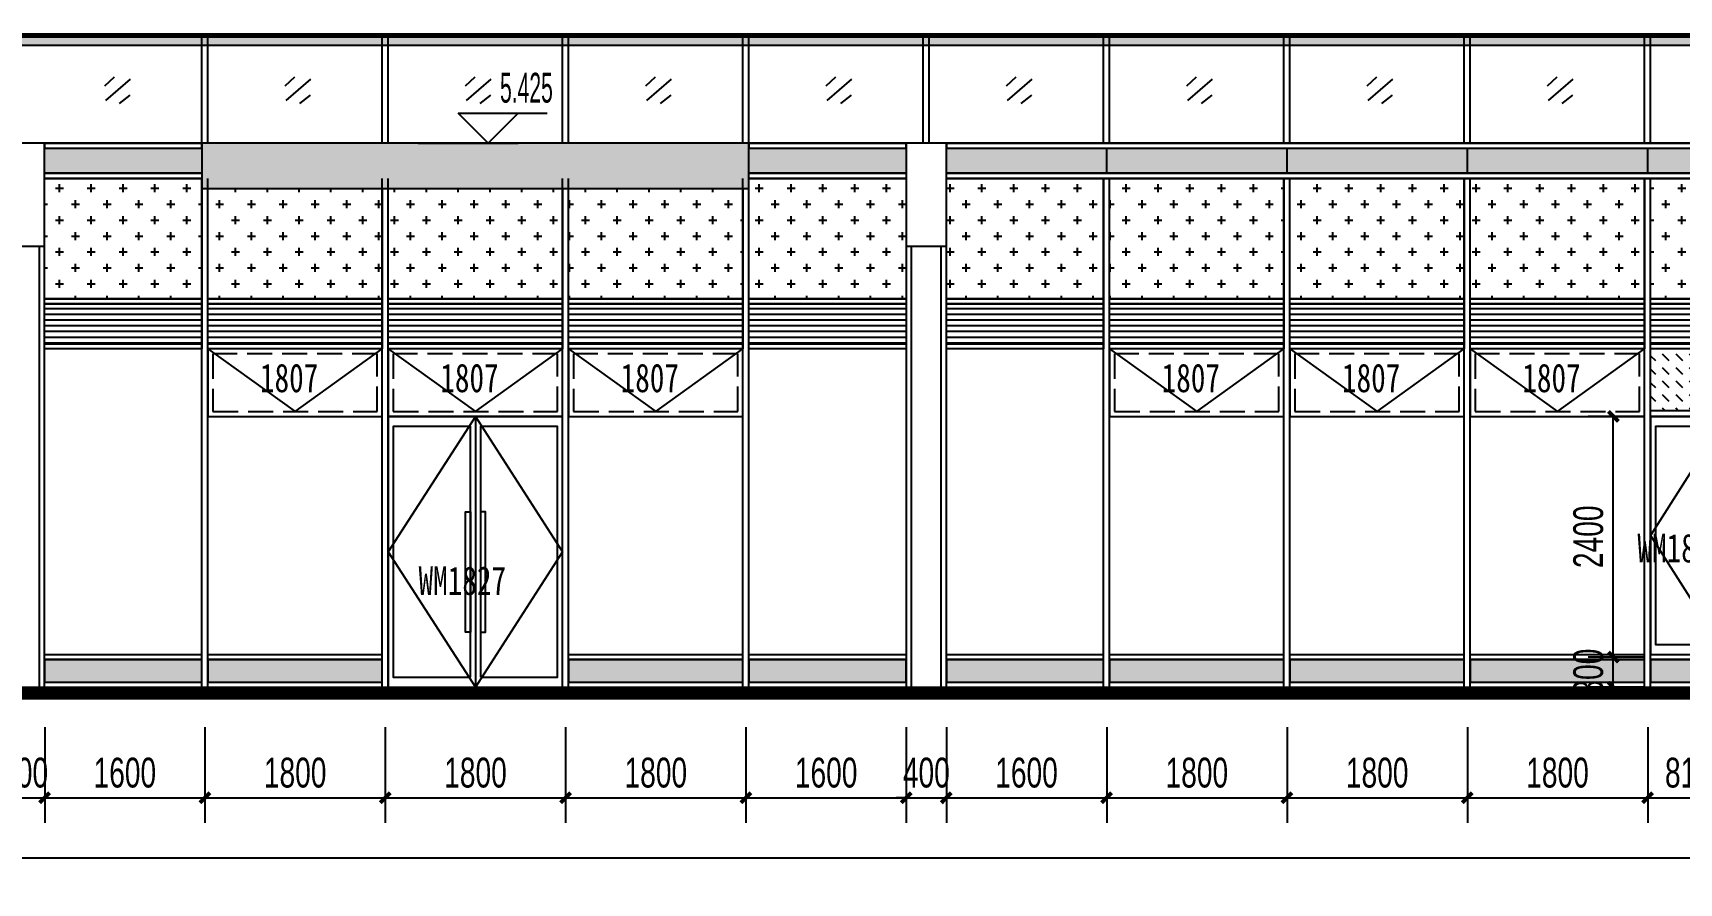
# Model space of a CAD drawing. Extents: x -483182 to 812890, y -390528 to -214858.
# Drawn here: x -263893 to -247463, y -323435 to -314957 of the extents above; entities that cross this region are included whole.
import ezdxf

# ---------------------------------------------------------------- set-up
doc = ezdxf.new("R2010")
doc.units = 0
doc.header["$LTSCALE"] = 1000
doc.header["$MEASUREMENT"] = 0
doc.linetypes.add('DASH', pattern=[0.35, 0.25, -0.1])
for name, color, linetype in [('01-标注_尺寸', 124, 'Continuous'), ('01-标注_标高', 200, 'Continuous'), ('02-TEXT_标注', 130, 'Continuous'), ('05-填充_156', 156, 'Continuous'), ('05-填充_168', 168, 'Continuous'), ('05-填充_18', 18, 'Continuous'), ('A-C_窗', 140, 'Continuous'), ('A-C_门', 150, 'Continuous'), ('A-E_栏杆', 232, 'Continuous'), ('D-铝板', 181, 'Continuous'), ('E-立面轮廓', 241, 'Continuous')]:
    doc.layers.add(name, color=color, linetype=linetype)
doc.layers.add('04-不打印_辅助线', color=165, linetype='Continuous', plot=False)
doc.styles.add('_TCH_AXIS', font='STXIHEI_0.TTF', dxfattribs={"width": 0.75})
doc.styles.add('_TCH_DIM', font='ros.shx', dxfattribs={"width": 0.75, "bigfont": 'jd.shx'})
doc.styles.add('_TCH_DIM_T3', font='ros.shx', dxfattribs={"width": 0.705882, "bigfont": 'jd.shx'})
doc.styles.get("Standard").update_dxf_attribs({"font": 'STXIHEI_0.TTF', "width": 0.75})
doc.dimstyles.new('_TCH_ARCH&&100', dxfattribs={"dimtxt": 297.5, "dimasz": 100, "dimexe": 250, "dimexo": 300, "dimgap": 100, "dimtad": 1, "dimdec": 0, "dimzin": 0, "dimdsep": 46, "dimtxsty": '_TCH_DIM_T3', "dimblk": 'ARCHTICK', "dimcen": 0.09, "dimclrt": 7, "dimazin": 2, "dimtfac": 1, "dimtdec": 0, "dimtix": 1, "dimtmove": 2, "dimatfit": 3, "dimfxl": 0, "dimtolj": 1, "dimtzin": 0, "dimarcsym": 0})
pattern_1 = [(0, (-31247, 313254.43), (158.75, 158.75), [79.375, -238.125]), (90, (-31207.32, 313214.74), (-158.75, 158.75), [79.375, -238.125])]
pattern_2 = [(0, (1256, 50), (0, 57.15), [])]

# ---------------------------------------------------------------- blocks, each defined once
blk = doc.blocks.new('wm1827')
for points in [[(-1735, 0), (5, 0), (5, 2700), (-1735, 2700)], [(-915, 100), (-915, 2600), (-1685, 2600), (-1685, 100)], [(-815, 100), (-45, 100), (-45, 2600), (-815, 2600)], [(-915, 550), (-965, 550), (-965, 1750), (-915, 1750)], [(-815, 550), (-765, 550), (-765, 1750), (-815, 1750)]]:
    blk.add_lwpolyline(points, close=True)
for points in [[(-865, 2700), (-1735, 1350), (-865, 0)], [(-865, 2700), (-865, 0)], [(-865, 2700), (5, 1350), (-865, 0)]]:
    blk.add_lwpolyline(points)
at = {"layer": '04-不打印_辅助线', "style": '_TCH_AXIS', "width": 0.75}
blk.add_text('WM1827', height=285.4, dxfattribs=at).set_placement((-1433, 920))
blk = doc.blocks.new('*U453')
for p, q in [((-200, 4400), (-200, 0)), ((-150, 4400), (-150, 0)), ((150, 0), (150, 4400)), ((200, 0), (200, 4400))]:
    blk.add_line(p, q)
blk.add_lwpolyline([(-200, 4400), (200, 4400), (200, 5425), (-200, 5425)], close=True)
blk = doc.blocks.new('*U139')
at = {"layer": '05-填充_168'}
h = blk.add_hatch(color=256, dxfattribs=at)
h.dxf.hatch_style = 1
h.paths.add_polyline_path([(0, 300), (8600, 300), (8600, 50), (0, 50)])
for points in [[(0, 350), (8600, 350)], [(0, 300), (8600, 300)], [(0, 50), (8600, 50)], [(0, 0), (8600, 0)]]:
    blk.add_lwpolyline(points)
for points in [[(0, 300), (8600, 300), (8600, 350), (0, 350)], [(0, 300), (8600, 300), (8600, 50), (0, 50)], [(8600, 0), (0, 0), (0, 50), (8600, 50)]]:
    blk.add_lwpolyline(points, close=True)
blk = doc.blocks.new('*U576')
at = {"layer": 'A-C_窗'}
blk.add_line((0, 125), (0, -125), dxfattribs=at)
blk = doc.blocks.new('*U577')
at = {"layer": 'A-C_窗', "color": 0, "linetype": 'ByBlock', "lineweight": -2, "transparency": 16777216}
for p in [(0, 0), (1800, 0), (3600, 0), (5400, 0)]:
    blk.add_blockref('*U576', p, dxfattribs=at)
blk = doc.blocks.new('kdytu')
at = {"layer": '05-填充_168'}
h = blk.add_hatch(color=256, dxfattribs=at)
h.dxf.hatch_style = 1
h.paths.add_polyline_path([(0, 50), (1740, 50), (1740, 275), (0, 275)])
for points in [[(0, 325), (1740, 325)], [(0, 275), (1740, 275)], [(0, 50), (1740, 50)], [(0, 0), (1740, 0)]]:
    blk.add_lwpolyline(points)
blk.add_lwpolyline([(0, 50), (1740, 50), (1740, 275), (0, 275)], close=True)
blk = doc.blocks.new('*U572')
at = {"layer": 'A-C_窗'}
blk.add_blockref('kdytu', (-870, -162.5), dxfattribs=at)
blk = doc.blocks.new('*U573')
at = {"layer": 'A-C_窗', "color": 0, "linetype": 'ByBlock', "lineweight": -2, "transparency": 16777216}
for p in [(0, 0), (1800, 0), (3600, 0)]:
    blk.add_blockref('*U572', p, dxfattribs=at)
blk = doc.blocks.new('A$C2E0A5E3B')
blk.add_lwpolyline([(-5, 0), (1735, 0), (1735, 675), (-5, 675)], close=True)
for points in [[(-5, 675), (865, 50)], [(865, 50), (1735, 675)]]:
    blk.add_lwpolyline(points)
at = {"linetype": 'DASH'}
blk.add_lwpolyline([(45, 50), (1685, 50), (1685, 625), (45, 625)], close=True, dxfattribs=at)
at = {"layer": '04-不打印_辅助线', "width": 0.75}
blk.add_text('1807', height=285.4, dxfattribs=at).set_placement((514, 242))
blk = doc.blocks.new('*U574')
at = {"layer": 'A-C_窗'}
blk.add_blockref('A$C2E0A5E3B', (-865, -337.5), dxfattribs=at)
blk = doc.blocks.new('*U575')
at = {"layer": 'A-C_窗', "color": 0, "linetype": 'ByBlock', "lineweight": -2, "transparency": 16777216}
for p in [(0, 0), (1800, 0), (3600, 0)]:
    blk.add_blockref('*U574', p, dxfattribs=at)
blk = doc.blocks.new('*U140')
at = {"layer": '05-填充_168'}
h = blk.add_hatch(color=256, dxfattribs=at)
h.dxf.hatch_style = 1
h.paths.add_polyline_path([(0, 50), (1570, 50), (1570, 275), (0, 275)])
for points in [[(0, 325), (1570, 325)], [(0, 275), (1570, 275)], [(0, 50), (1570, 50)], [(0, 0), (1570, 0)]]:
    blk.add_lwpolyline(points)
blk.add_lwpolyline([(0, 50), (1570, 50), (1570, 275), (0, 275)], close=True)
blk = doc.blocks.new('*U582')
at = {"layer": 'A-C_窗'}
blk.add_blockref('*U140', (-785, -162.5), dxfattribs=at)
blk = doc.blocks.new('*U583')
at = {"layer": 'A-C_窗', "color": 0, "linetype": 'ByBlock', "lineweight": -2, "transparency": 16777216}
for p in [(0, 0), (7030, 0)]:
    blk.add_blockref('*U582', p, dxfattribs=at)
blk = doc.blocks.new('*U469')
at = {"layer": '05-填充_156'}
h = blk.add_hatch(dxfattribs=at)
h.set_pattern_fill('CROSS', color=136, scale=100)
h.set_pattern_definition([(0, (-31417, 313254.43), (158.75, 158.75), [79.375, -238.125]), (90, (-31377.32, 313214.74), (-158.75, 158.75), [79.375, -238.125])])
h.paths.add_polyline_path([(0, 1700), (1570, 1700), (1570, 500), (0, 500)])
h = blk.add_hatch(dxfattribs=at)
h.set_pattern_fill('LINE', color=256, scale=60)
h.set_pattern_definition([(0, (1086, 50), (0, 57.15), [])])
h.paths.add_polyline_path([(0, 450), (1570, 450), (1570, 50), (0, 50)])
for points in [[(0, 1700), (1570, 1700), (1570, 500), (0, 500)], [(1570, 450), (0, 450), (0, 500), (1570, 500)], [(1570, 0), (0, 0), (0, 50), (1570, 50)]]:
    blk.add_lwpolyline(points, close=True)
for points in [[(0, 500), (1570, 500)], [(0, 450), (1570, 450)]]:
    blk.add_lwpolyline(points)
at = {"layer": 'A-C_窗'}
blk.add_lwpolyline([(0, 450), (1570, 450), (1570, 50), (0, 50)], close=True, dxfattribs=at)
blk = doc.blocks.new('*U584')
at = {"layer": 'A-C_窗'}
blk.add_blockref('*U469', (-785, -750), dxfattribs=at)
blk = doc.blocks.new('*U585')
at = {"layer": 'A-C_窗', "color": 0, "linetype": 'ByBlock', "lineweight": -2, "transparency": 16777216}
for p in [(0, 0), (7030, 0)]:
    blk.add_blockref('*U584', p, dxfattribs=at)
blk = doc.blocks.new('*U588')
at = {"layer": 'A-C_窗'}
blk.add_blockref('kdytu', (-870, -162.5), dxfattribs=at)
blk = doc.blocks.new('*U589')
at = {"layer": 'A-C_窗', "color": 0, "linetype": 'ByBlock', "lineweight": -2, "transparency": 16777216}
for p in [(0, 0), (3600, 0)]:
    blk.add_blockref('*U588', p, dxfattribs=at)
blk = doc.blocks.new('*U586')
at = {"layer": 'A-C_窗'}
blk.add_blockref('A$C2E0A5E3B', (-865, -337.5), dxfattribs=at)
blk = doc.blocks.new('*U587')
at = {"layer": 'A-C_窗', "color": 0, "linetype": 'ByBlock', "lineweight": -2, "transparency": 16777216}
for p in [(0, 0), (1800, 0), (3600, 0)]:
    blk.add_blockref('*U586', p, dxfattribs=at)
blk = doc.blocks.new('*U143')
at = {"layer": '05-填充_168'}
h = blk.add_hatch(color=256, dxfattribs=at)
h.dxf.hatch_style = 1
h.paths.add_polyline_path([(0, 300), (1570, 300), (1570, 50), (0, 50)])
for points in [[(0, 350), (1570, 350)], [(0, 300), (1570, 300)], [(0, 50), (1570, 50)], [(0, 0), (1570, 0)]]:
    blk.add_lwpolyline(points)
for points in [[(0, 300), (1570, 300), (1570, 350), (0, 350)], [(0, 300), (1570, 300), (1570, 50), (0, 50)], [(1570, 0), (0, 0), (0, 50), (1570, 50)]]:
    blk.add_lwpolyline(points, close=True)
blk = doc.blocks.new('*U142')
at = {"layer": '05-填充_168'}
h = blk.add_hatch(color=256, dxfattribs=at)
h.dxf.hatch_style = 1
h.paths.add_polyline_path([(0, 300), (1570, 300), (1570, 50), (0, 50)])
for points in [[(0, 350), (1570, 350)], [(0, 300), (1570, 300)], [(0, 50), (1570, 50)], [(0, 0), (1570, 0)]]:
    blk.add_lwpolyline(points)
for points in [[(0, 300), (1570, 300), (1570, 350), (0, 350)], [(0, 300), (1570, 300), (1570, 50), (0, 50)], [(1570, 0), (0, 0), (0, 50), (1570, 50)]]:
    blk.add_lwpolyline(points, close=True)
blk = doc.blocks.new('A$C58EF75E216')
at = {"layer": '05-填充_18'}
h = blk.add_hatch(color=256, dxfattribs=at)
h.dxf.hatch_style = 1
h.paths.add_polyline_path([(0, -100), (5460, -100), (5460, 350), (0, 350)])
blk.add_lwpolyline([(0, -100), (5460, -100), (5460, 350), (0, 350)], close=True)
blk = doc.blocks.new('*U592')
at = {"layer": 'A-E_栏杆'}
for p, q in [((-30, -537.5), (-30, 537.5)), ((30, -537.5), (30, 537.5))]:
    blk.add_line(p, q, dxfattribs=at)
blk = doc.blocks.new('*U593')
at = {"layer": 'A-E_栏杆', "color": 0, "linetype": 'ByBlock', "lineweight": -2, "transparency": 16777216}
for p in [(43200, 0), (45000, 0), (46800, 0), (48600, 0), (50400, 0), (52200, 0), (54000, 0), (55800, 0), (57600, 0)]:
    blk.add_blockref('*U592', p, dxfattribs=at)
blk = doc.blocks.new('jtrsytrs')
at = {"layer": 'A-E_栏杆'}
for points in [[(861, -416), (763, -507)], [(1020, -435), (773, -648)], [(1016, -596), (911, -679)]]:
    blk.add_lwpolyline(points, dxfattribs=at)
blk = doc.blocks.new('*U594')
at = {"layer": 'A-C_窗'}
blk.add_blockref('jtrsytrs', (-907, 533), dxfattribs=at)
blk = doc.blocks.new('*U595')
at = {"layer": 'A-E_栏杆', "color": 0, "linetype": 'ByBlock', "lineweight": -2, "transparency": 16777216}
for p in [(43200, 0), (45000, 0), (46800, 0), (48600, 0), (50400, 0), (52200, 0), (54000, 0), (55800, 0), (57600, 0)]:
    blk.add_blockref('*U594', p, dxfattribs=at)
blk = doc.blocks.new('*U470')
at = {"layer": '05-填充_156'}
h = blk.add_hatch(dxfattribs=at)
h.set_pattern_fill('CROSS', color=136, scale=100)
h.set_pattern_definition(pattern_1)
h.paths.add_polyline_path([(0, 1700), (1740, 1700), (1740, 500), (0, 500)])
h = blk.add_hatch(dxfattribs=at)
h.set_pattern_fill('LINE', color=256, scale=60)
h.set_pattern_definition(pattern_2)
h.paths.add_polyline_path([(0, 450), (1740, 450), (1740, 50), (0, 50)])
for points in [[(0, 1700), (1740, 1700), (1740, 500), (0, 500)], [(1740, 450), (0, 450), (0, 500), (1740, 500)], [(1740, 0), (0, 0), (0, 50), (1740, 50)]]:
    blk.add_lwpolyline(points, close=True)
for points in [[(0, 500), (1740, 500)], [(0, 450), (1740, 450)]]:
    blk.add_lwpolyline(points)
at = {"layer": 'A-C_窗'}
blk.add_lwpolyline([(0, 450), (1740, 450), (1740, 50), (0, 50)], close=True, dxfattribs=at)
blk = doc.blocks.new('*U600')
at = {"layer": 'A-C_窗'}
blk.add_blockref('*U470', (-870, -750), dxfattribs=at)
blk = doc.blocks.new('*U601')
at = {"layer": 'A-C_窗', "color": 0, "linetype": 'ByBlock', "lineweight": -2, "transparency": 16777216}
for p in [(0, 0), (1800, 0), (3600, 0)]:
    blk.add_blockref('*U600', p, dxfattribs=at)
blk = doc.blocks.new('*U602')
at = {"layer": 'A-C_窗'}
blk.add_blockref('*U469', (-785, -750), dxfattribs=at)
blk = doc.blocks.new('*U603')
at = {"layer": 'A-C_窗', "color": 0, "linetype": 'ByBlock', "lineweight": -2, "transparency": 16777216}
for p in [(0, 0), (7030, 0)]:
    blk.add_blockref('*U602', p, dxfattribs=at)
blk = doc.blocks.new('haetre3')
at = {"layer": '05-填充_156'}
h = blk.add_hatch(dxfattribs=at)
h.set_pattern_fill('CROSS', color=136, scale=100)
h.set_pattern_definition(pattern_1)
h.paths.add_polyline_path([(0, 1600), (1740, 1600), (1740, 500), (0, 500)])
h = blk.add_hatch(dxfattribs=at)
h.set_pattern_fill('LINE', color=256, scale=60)
h.set_pattern_definition(pattern_2)
h.paths.add_polyline_path([(0, 450), (1740, 450), (1740, 50), (0, 50)])
for points in [[(0, 1600), (1740, 1600), (1740, 500), (0, 500)], [(1740, 450), (0, 450), (0, 500), (1740, 500)], [(1740, 0), (0, 0), (0, 50), (1740, 50)]]:
    blk.add_lwpolyline(points, close=True)
for points in [[(0, 500), (1740, 500)], [(0, 450), (1740, 450)]]:
    blk.add_lwpolyline(points)
at = {"layer": 'A-C_窗'}
blk.add_lwpolyline([(0, 450), (1740, 450), (1740, 50), (0, 50)], close=True, dxfattribs=at)
blk = doc.blocks.new('haetre2')
at = {"layer": '05-填充_156'}
h = blk.add_hatch(dxfattribs=at)
h.set_pattern_fill('CROSS', color=136, scale=100)
h.set_pattern_definition(pattern_1)
h.paths.add_polyline_path([(0, 1600), (1740, 1600), (1740, 500), (0, 500)])
h = blk.add_hatch(dxfattribs=at)
h.set_pattern_fill('LINE', color=256, scale=60)
h.set_pattern_definition(pattern_2)
h.paths.add_polyline_path([(0, 450), (1740, 450), (1740, 50), (0, 50)])
for points in [[(0, 1600), (1740, 1600), (1740, 500), (0, 500)], [(1740, 450), (0, 450), (0, 500), (1740, 500)], [(1740, 0), (0, 0), (0, 50), (1740, 50)]]:
    blk.add_lwpolyline(points, close=True)
for points in [[(0, 500), (1740, 500)], [(0, 450), (1740, 450)]]:
    blk.add_lwpolyline(points)
at = {"layer": 'A-C_窗'}
blk.add_lwpolyline([(0, 450), (1740, 450), (1740, 50), (0, 50)], close=True, dxfattribs=at)
blk = doc.blocks.new('haetre1')
at = {"layer": '05-填充_156'}
h = blk.add_hatch(dxfattribs=at)
h.set_pattern_fill('CROSS', color=136, scale=100)
h.set_pattern_definition(pattern_1)
h.paths.add_polyline_path([(0, 1600), (1740, 1600), (1740, 500), (0, 500)])
h = blk.add_hatch(dxfattribs=at)
h.set_pattern_fill('LINE', color=256, scale=60)
h.set_pattern_definition(pattern_2)
h.paths.add_polyline_path([(0, 450), (1740, 450), (1740, 50), (0, 50)])
for points in [[(0, 1600), (1740, 1600), (1740, 500), (0, 500)], [(1740, 450), (0, 450), (0, 500), (1740, 500)], [(1740, 0), (0, 0), (0, 50), (1740, 50)]]:
    blk.add_lwpolyline(points, close=True)
for points in [[(0, 500), (1740, 500)], [(0, 450), (1740, 450)]]:
    blk.add_lwpolyline(points)
at = {"layer": 'A-C_窗'}
blk.add_lwpolyline([(0, 450), (1740, 450), (1740, 50), (0, 50)], close=True, dxfattribs=at)
blk = doc.blocks.new('*U703')
at = {"layer": '05-填充_168'}
h = blk.add_hatch(color=256, dxfattribs=at)
h.dxf.hatch_style = 1
h.paths.add_polyline_path([(0, 50), (755, 50), (755, 275), (0, 275)])
for points in [[(0, 325), (755, 325)], [(0, 275), (755, 275)], [(0, 50), (755, 50)], [(0, 0), (755, 0)]]:
    blk.add_lwpolyline(points)
blk.add_lwpolyline([(0, 50), (755, 50), (755, 275), (0, 275)], close=True)
blk = doc.blocks.new('0202')
for points in [[(-815, 0), (-60, 0), (-60, 2375), (-815, 2375)], [(-110, 100), (-110, 2275), (-765, 2275), (-765, 100)], [(-110, 550), (-160, 550), (-160, 1750), (-110, 1750)]]:
    blk.add_lwpolyline(points, close=True)
for points in [[(-60, 2375), (-815, 1187), (-60, 0)], [(-60, 2375), (-60, 0)]]:
    blk.add_lwpolyline(points)
at = {"layer": '04-不打印_辅助线', "style": '_TCH_AXIS', "width": 0.75}
blk.add_text('WM1827', height=285.4, dxfattribs=at).set_placement((-947, 920))
blk = doc.blocks.new('_ArchTick')
at = {"color": 0, "linetype": 'ByBlock', "const_width": 0.4}
blk.add_lwpolyline([(-0.5, -0.5), (0.5, 0.5)], dxfattribs=at)
blk = doc.blocks.new('*D1394')
at = {"layer": '01-标注_尺寸', "color": 0, "lineweight": -2, "transparency": 16777216}
for p, q in [((-264176, -321881), (-264176, -322835)), ((-263776, -321881), (-263776, -322835)), ((-264176, -322585), (-264276, -322585)), ((-264176, -322585), (-263776, -322585)), ((-263776, -322585), (-263676, -322585))]:
    blk.add_line(p, q, dxfattribs=at)
at = {"layer": 'Defpoints', "color": 0, "transparency": 16777216}
for p in [(-264176, -321581), (-263776, -321581), (-263776, -322585)]:
    blk.add_point(p, dxfattribs=at)
at = {"layer": '01-标注_尺寸', "color": 0, "lineweight": -2, "transparency": 16777216, "xscale": 100, "yscale": 100, "zscale": 100}
blk.add_blockref('_ArchTick', (-264176, -322585), dxfattribs=at)
at = {"layer": '01-标注_尺寸', "color": 0, "lineweight": -2, "transparency": 16777216, "xscale": 100, "yscale": 100, "zscale": 100, "rotation": 180}
blk.add_blockref('_ArchTick', (-263776, -322585), dxfattribs=at)
at = {"layer": '01-标注_尺寸', "color": 7, "transparency": 16777216, "insert": (-263976, -322336), "char_height": 297.5, "attachment_point": 5, "style": '_TCH_DIM_T3'}
blk.add_mtext('\\A1;400', dxfattribs=at)
blk = doc.blocks.new('*D1395')
at = {"layer": '01-标注_尺寸', "color": 0, "lineweight": -2, "transparency": 16777216}
for p, q in [((-263776, -321881), (-263776, -322835)), ((-262176, -321881), (-262176, -322835)), ((-263776, -322585), (-262176, -322585))]:
    blk.add_line(p, q, dxfattribs=at)
at = {"layer": 'Defpoints', "color": 0, "transparency": 16777216}
for p in [(-263776, -321581), (-262176, -321581), (-262176, -322585)]:
    blk.add_point(p, dxfattribs=at)
at = {"layer": '01-标注_尺寸', "color": 0, "lineweight": -2, "transparency": 16777216, "xscale": 100, "yscale": 100, "zscale": 100, "rotation": 180}
blk.add_blockref('_ArchTick', (-263776, -322585), dxfattribs=at)
at = {"layer": '01-标注_尺寸', "color": 0, "lineweight": -2, "transparency": 16777216, "xscale": 100, "yscale": 100, "zscale": 100}
blk.add_blockref('_ArchTick', (-262176, -322585), dxfattribs=at)
at = {"layer": '01-标注_尺寸', "color": 7, "transparency": 16777216, "insert": (-262976, -322336), "char_height": 297.5, "attachment_point": 5, "style": '_TCH_DIM_T3'}
blk.add_mtext('\\A1;1600', dxfattribs=at)
blk = doc.blocks.new('*D1396')
at = {"layer": '01-标注_尺寸', "color": 0, "lineweight": -2, "transparency": 16777216}
for p, q in [((-262176, -321881), (-262176, -322835)), ((-260376, -321881), (-260376, -322835)), ((-262176, -322585), (-260376, -322585))]:
    blk.add_line(p, q, dxfattribs=at)
at = {"layer": 'Defpoints', "color": 0, "transparency": 16777216}
for p in [(-262176, -321581), (-260376, -321581), (-260376, -322585)]:
    blk.add_point(p, dxfattribs=at)
at = {"layer": '01-标注_尺寸', "color": 0, "lineweight": -2, "transparency": 16777216, "xscale": 100, "yscale": 100, "zscale": 100, "rotation": 180}
blk.add_blockref('_ArchTick', (-262176, -322585), dxfattribs=at)
at = {"layer": '01-标注_尺寸', "color": 0, "lineweight": -2, "transparency": 16777216, "xscale": 100, "yscale": 100, "zscale": 100}
blk.add_blockref('_ArchTick', (-260376, -322585), dxfattribs=at)
at = {"layer": '01-标注_尺寸', "color": 7, "transparency": 16777216, "insert": (-261276, -322336), "char_height": 297.5, "attachment_point": 5, "style": '_TCH_DIM_T3'}
blk.add_mtext('\\A1;1800', dxfattribs=at)
blk = doc.blocks.new('*D1397')
at = {"layer": '01-标注_尺寸', "color": 0, "lineweight": -2, "transparency": 16777216}
for p, q in [((-260376, -321881), (-260376, -322835)), ((-258576, -321881), (-258576, -322835)), ((-260376, -322585), (-258576, -322585))]:
    blk.add_line(p, q, dxfattribs=at)
at = {"layer": 'Defpoints', "color": 0, "transparency": 16777216}
for p in [(-260376, -321581), (-258576, -321581), (-258576, -322585)]:
    blk.add_point(p, dxfattribs=at)
at = {"layer": '01-标注_尺寸', "color": 0, "lineweight": -2, "transparency": 16777216, "xscale": 100, "yscale": 100, "zscale": 100, "rotation": 180}
blk.add_blockref('_ArchTick', (-260376, -322585), dxfattribs=at)
at = {"layer": '01-标注_尺寸', "color": 0, "lineweight": -2, "transparency": 16777216, "xscale": 100, "yscale": 100, "zscale": 100}
blk.add_blockref('_ArchTick', (-258576, -322585), dxfattribs=at)
at = {"layer": '01-标注_尺寸', "color": 7, "transparency": 16777216, "insert": (-259476, -322336), "char_height": 297.5, "attachment_point": 5, "style": '_TCH_DIM_T3'}
blk.add_mtext('\\A1;1800', dxfattribs=at)
blk = doc.blocks.new('*D1398')
at = {"layer": '01-标注_尺寸', "color": 0, "lineweight": -2, "transparency": 16777216}
for p, q in [((-258576, -321881), (-258576, -322835)), ((-256776, -321881), (-256776, -322835)), ((-258576, -322585), (-256776, -322585))]:
    blk.add_line(p, q, dxfattribs=at)
at = {"layer": 'Defpoints', "color": 0, "transparency": 16777216}
for p in [(-258576, -321581), (-256776, -321581), (-256776, -322585)]:
    blk.add_point(p, dxfattribs=at)
at = {"layer": '01-标注_尺寸', "color": 0, "lineweight": -2, "transparency": 16777216, "xscale": 100, "yscale": 100, "zscale": 100, "rotation": 180}
blk.add_blockref('_ArchTick', (-258576, -322585), dxfattribs=at)
at = {"layer": '01-标注_尺寸', "color": 0, "lineweight": -2, "transparency": 16777216, "xscale": 100, "yscale": 100, "zscale": 100}
blk.add_blockref('_ArchTick', (-256776, -322585), dxfattribs=at)
at = {"layer": '01-标注_尺寸', "color": 7, "transparency": 16777216, "insert": (-257676, -322336), "char_height": 297.5, "attachment_point": 5, "style": '_TCH_DIM_T3'}
blk.add_mtext('\\A1;1800', dxfattribs=at)
blk = doc.blocks.new('*D1399')
at = {"layer": '01-标注_尺寸', "color": 0, "lineweight": -2, "transparency": 16777216}
for p, q in [((-256776, -321881), (-256776, -322835)), ((-255176, -321881), (-255176, -322835)), ((-256776, -322585), (-255176, -322585))]:
    blk.add_line(p, q, dxfattribs=at)
at = {"layer": 'Defpoints', "color": 0, "transparency": 16777216}
for p in [(-256776, -321581), (-255176, -321581), (-255176, -322585)]:
    blk.add_point(p, dxfattribs=at)
at = {"layer": '01-标注_尺寸', "color": 0, "lineweight": -2, "transparency": 16777216, "xscale": 100, "yscale": 100, "zscale": 100, "rotation": 180}
blk.add_blockref('_ArchTick', (-256776, -322585), dxfattribs=at)
at = {"layer": '01-标注_尺寸', "color": 0, "lineweight": -2, "transparency": 16777216, "xscale": 100, "yscale": 100, "zscale": 100}
blk.add_blockref('_ArchTick', (-255176, -322585), dxfattribs=at)
at = {"layer": '01-标注_尺寸', "color": 7, "transparency": 16777216, "insert": (-255976, -322336), "char_height": 297.5, "attachment_point": 5, "style": '_TCH_DIM_T3'}
blk.add_mtext('\\A1;1600', dxfattribs=at)
blk = doc.blocks.new('*D1400')
at = {"layer": '01-标注_尺寸', "color": 0, "lineweight": -2, "transparency": 16777216}
for p, q in [((-255176, -321881), (-255176, -322835)), ((-254776, -321881), (-254776, -322835)), ((-255176, -322585), (-255276, -322585)), ((-255176, -322585), (-254776, -322585)), ((-254776, -322585), (-254676, -322585))]:
    blk.add_line(p, q, dxfattribs=at)
at = {"layer": 'Defpoints', "color": 0, "transparency": 16777216}
for p in [(-255176, -321581), (-254776, -321581), (-254776, -322585)]:
    blk.add_point(p, dxfattribs=at)
at = {"layer": '01-标注_尺寸', "color": 0, "lineweight": -2, "transparency": 16777216, "xscale": 100, "yscale": 100, "zscale": 100}
blk.add_blockref('_ArchTick', (-255176, -322585), dxfattribs=at)
at = {"layer": '01-标注_尺寸', "color": 0, "lineweight": -2, "transparency": 16777216, "xscale": 100, "yscale": 100, "zscale": 100, "rotation": 180}
blk.add_blockref('_ArchTick', (-254776, -322585), dxfattribs=at)
at = {"layer": '01-标注_尺寸', "color": 7, "transparency": 16777216, "insert": (-254976, -322336), "char_height": 297.5, "attachment_point": 5, "style": '_TCH_DIM_T3'}
blk.add_mtext('\\A1;400', dxfattribs=at)
blk = doc.blocks.new('*D1401')
at = {"layer": '01-标注_尺寸', "color": 0, "lineweight": -2, "transparency": 16777216}
for p, q in [((-254776, -321881), (-254776, -322835)), ((-253176, -321881), (-253176, -322835)), ((-254776, -322585), (-253176, -322585))]:
    blk.add_line(p, q, dxfattribs=at)
at = {"layer": 'Defpoints', "color": 0, "transparency": 16777216}
for p in [(-254776, -321581), (-253176, -321581), (-253176, -322585)]:
    blk.add_point(p, dxfattribs=at)
at = {"layer": '01-标注_尺寸', "color": 0, "lineweight": -2, "transparency": 16777216, "xscale": 100, "yscale": 100, "zscale": 100, "rotation": 180}
blk.add_blockref('_ArchTick', (-254776, -322585), dxfattribs=at)
at = {"layer": '01-标注_尺寸', "color": 0, "lineweight": -2, "transparency": 16777216, "xscale": 100, "yscale": 100, "zscale": 100}
blk.add_blockref('_ArchTick', (-253176, -322585), dxfattribs=at)
at = {"layer": '01-标注_尺寸', "color": 7, "transparency": 16777216, "insert": (-253976, -322336), "char_height": 297.5, "attachment_point": 5, "style": '_TCH_DIM_T3'}
blk.add_mtext('\\A1;1600', dxfattribs=at)
blk = doc.blocks.new('*D1402')
at = {"layer": '01-标注_尺寸', "color": 0, "lineweight": -2, "transparency": 16777216}
for p, q in [((-253176, -321881), (-253176, -322835)), ((-251376, -321881), (-251376, -322835)), ((-253176, -322585), (-251376, -322585))]:
    blk.add_line(p, q, dxfattribs=at)
at = {"layer": 'Defpoints', "color": 0, "transparency": 16777216}
for p in [(-253176, -321581), (-251376, -321581), (-251376, -322585)]:
    blk.add_point(p, dxfattribs=at)
at = {"layer": '01-标注_尺寸', "color": 0, "lineweight": -2, "transparency": 16777216, "xscale": 100, "yscale": 100, "zscale": 100, "rotation": 180}
blk.add_blockref('_ArchTick', (-253176, -322585), dxfattribs=at)
at = {"layer": '01-标注_尺寸', "color": 0, "lineweight": -2, "transparency": 16777216, "xscale": 100, "yscale": 100, "zscale": 100}
blk.add_blockref('_ArchTick', (-251376, -322585), dxfattribs=at)
at = {"layer": '01-标注_尺寸', "color": 7, "transparency": 16777216, "insert": (-252276, -322336), "char_height": 297.5, "attachment_point": 5, "style": '_TCH_DIM_T3'}
blk.add_mtext('\\A1;1800', dxfattribs=at)
blk = doc.blocks.new('*D1403')
at = {"layer": '01-标注_尺寸', "color": 0, "lineweight": -2, "transparency": 16777216}
for p, q in [((-251376, -321881), (-251376, -322835)), ((-249576, -321881), (-249576, -322835)), ((-251376, -322585), (-249576, -322585))]:
    blk.add_line(p, q, dxfattribs=at)
at = {"layer": 'Defpoints', "color": 0, "transparency": 16777216}
for p in [(-251376, -321581), (-249576, -321581), (-249576, -322585)]:
    blk.add_point(p, dxfattribs=at)
at = {"layer": '01-标注_尺寸', "color": 0, "lineweight": -2, "transparency": 16777216, "xscale": 100, "yscale": 100, "zscale": 100, "rotation": 180}
blk.add_blockref('_ArchTick', (-251376, -322585), dxfattribs=at)
at = {"layer": '01-标注_尺寸', "color": 0, "lineweight": -2, "transparency": 16777216, "xscale": 100, "yscale": 100, "zscale": 100}
blk.add_blockref('_ArchTick', (-249576, -322585), dxfattribs=at)
at = {"layer": '01-标注_尺寸', "color": 7, "transparency": 16777216, "insert": (-250476, -322336), "char_height": 297.5, "attachment_point": 5, "style": '_TCH_DIM_T3'}
blk.add_mtext('\\A1;1800', dxfattribs=at)
blk = doc.blocks.new('*D1404')
at = {"layer": '01-标注_尺寸', "color": 0, "lineweight": -2, "transparency": 16777216}
for p, q in [((-249576, -321881), (-249576, -322835)), ((-247776, -321881), (-247776, -322835)), ((-249576, -322585), (-247776, -322585))]:
    blk.add_line(p, q, dxfattribs=at)
at = {"layer": 'Defpoints', "color": 0, "transparency": 16777216}
for p in [(-249576, -321581), (-247776, -321581), (-247776, -322585)]:
    blk.add_point(p, dxfattribs=at)
at = {"layer": '01-标注_尺寸', "color": 0, "lineweight": -2, "transparency": 16777216, "xscale": 100, "yscale": 100, "zscale": 100, "rotation": 180}
blk.add_blockref('_ArchTick', (-249576, -322585), dxfattribs=at)
at = {"layer": '01-标注_尺寸', "color": 0, "lineweight": -2, "transparency": 16777216, "xscale": 100, "yscale": 100, "zscale": 100}
blk.add_blockref('_ArchTick', (-247776, -322585), dxfattribs=at)
at = {"layer": '01-标注_尺寸', "color": 7, "transparency": 16777216, "insert": (-248676, -322336), "char_height": 297.5, "attachment_point": 5, "style": '_TCH_DIM_T3'}
blk.add_mtext('\\A1;1800', dxfattribs=at)
blk = doc.blocks.new('*D1405')
at = {"layer": '01-标注_尺寸', "color": 0, "lineweight": -2, "transparency": 16777216}
for p, q in [((-247776, -321881), (-247776, -322835)), ((-246961, -321881), (-246961, -322835)), ((-247776, -322585), (-246961, -322585))]:
    blk.add_line(p, q, dxfattribs=at)
at = {"layer": 'Defpoints', "color": 0, "transparency": 16777216}
for p in [(-247776, -321581), (-246961, -321581), (-246961, -322585)]:
    blk.add_point(p, dxfattribs=at)
at = {"layer": '01-标注_尺寸', "color": 0, "lineweight": -2, "transparency": 16777216, "xscale": 100, "yscale": 100, "zscale": 100, "rotation": 180}
blk.add_blockref('_ArchTick', (-247776, -322585), dxfattribs=at)
at = {"layer": '01-标注_尺寸', "color": 0, "lineweight": -2, "transparency": 16777216, "xscale": 100, "yscale": 100, "zscale": 100}
blk.add_blockref('_ArchTick', (-246961, -322585), dxfattribs=at)
at = {"layer": '01-标注_尺寸', "color": 7, "transparency": 16777216, "insert": (-247369, -322336), "char_height": 297.5, "attachment_point": 5, "style": '_TCH_DIM_T3'}
blk.add_mtext('\\A1;815', dxfattribs=at)
blk = doc.blocks.new('*D1412')
at = {"layer": '01-标注_尺寸', "color": 0, "lineweight": -2, "transparency": 16777216}
for p, q in [((-306917, -322481), (-306917, -323435)), ((-241458, -322481), (-241458, -323435)), ((-306917, -323185), (-241458, -323185))]:
    blk.add_line(p, q, dxfattribs=at)
at = {"layer": 'Defpoints', "color": 0, "transparency": 16777216}
for p in [(-306917, -322181), (-241458, -322181), (-241458, -323185)]:
    blk.add_point(p, dxfattribs=at)
at = {"layer": '01-标注_尺寸', "color": 0, "lineweight": -2, "transparency": 16777216, "xscale": 100, "yscale": 100, "zscale": 100, "rotation": 180}
blk.add_blockref('_ArchTick', (-306917, -323185), dxfattribs=at)
at = {"layer": '01-标注_尺寸', "color": 0, "lineweight": -2, "transparency": 16777216, "xscale": 100, "yscale": 100, "zscale": 100}
blk.add_blockref('_ArchTick', (-241458, -323185), dxfattribs=at)
at = {"layer": '01-标注_尺寸', "color": 7, "transparency": 16777216, "insert": (-274187, -322936), "char_height": 297.5, "attachment_point": 5, "style": '_TCH_DIM_T3'}
blk.add_mtext('\\A1;65459', dxfattribs=at)
blk = doc.blocks.new('*D2071')
at = {"layer": '01-标注_尺寸', "color": 0, "lineweight": -2, "transparency": 16777216}
for p, q in [((-247820, -321182), (-248369, -321182)), ((-248119, -321182), (-248119, -321082)), ((-248119, -321482), (-248119, -321182)), ((-247820, -321482), (-248369, -321482)), ((-248119, -321482), (-248119, -321582))]:
    blk.add_line(p, q, dxfattribs=at)
at = {"layer": 'Defpoints', "color": 0, "transparency": 16777216}
for p in [(-248119, -321182), (-247520, -321182), (-247520, -321482)]:
    blk.add_point(p, dxfattribs=at)
at = {"layer": '01-标注_尺寸', "color": 0, "lineweight": -2, "transparency": 16777216, "xscale": 100, "yscale": 100, "zscale": 100}
for p, rotation in [((-248119, -321182), 270), ((-248119, -321482), 90)]:
    blk.add_blockref('_ArchTick', p, dxfattribs=dict(at, rotation=rotation))
at = {"layer": '01-标注_尺寸', "color": 7, "transparency": 16777216, "insert": (-248368, -321332), "char_height": 297.5, "attachment_point": 5, "rotation": 90, "style": '_TCH_DIM_T3'}
blk.add_mtext('\\A1;300', dxfattribs=at)
blk = doc.blocks.new('*D2072')
at = {"layer": '01-标注_尺寸', "color": 0, "lineweight": -2, "transparency": 16777216}
for p, q in [((-247820, -318782), (-248369, -318782)), ((-248119, -321182), (-248119, -318782)), ((-247820, -321182), (-248369, -321182))]:
    blk.add_line(p, q, dxfattribs=at)
at = {"layer": 'Defpoints', "color": 0, "transparency": 16777216}
for p in [(-248119, -318782), (-247520, -318782), (-247520, -321182)]:
    blk.add_point(p, dxfattribs=at)
at = {"layer": '01-标注_尺寸', "color": 0, "lineweight": -2, "transparency": 16777216, "xscale": 100, "yscale": 100, "zscale": 100}
for p, rotation in [((-248119, -318782), 90), ((-248119, -321182), 270)]:
    blk.add_blockref('_ArchTick', p, dxfattribs=dict(at, rotation=rotation))
at = {"layer": '01-标注_尺寸', "color": 7, "transparency": 16777216, "insert": (-248368, -319982), "char_height": 297.5, "attachment_point": 5, "rotation": 90, "style": '_TCH_DIM_T3'}
blk.add_mtext('\\A1;2400', dxfattribs=at)

msp = doc.modelspace()

# ---------------------------------------------------------------- hatches: boundary and pattern name
at = {"layer": '05-填充_156'}
h = msp.add_hatch(dxfattribs=at)
h.set_pattern_fill('DASH', color=256, scale=100, angle=315)
h.set_pattern_definition([(315, (-591664.33, 147), (134.703842, -3e-14), [95.25, -95.25])])
h.paths.add_polyline_path([(-247746.3, -318722.4), (-246991.3, -318722.4), (-246991.3, -318107.4), (-247746.3, -318107.4)])
h.paths.add_polyline_path([(-246931.3, -321157.4), (-246176.3, -321157.4), (-246176.3, -318107.4), (-246931.3, -318107.4)])
at = {"layer": '05-填充_18'}
h = msp.add_hatch(color=256, dxfattribs=at)
h.dxf.hatch_style = 1
h.paths.add_polyline_path([(-306916.9, -314982.4), (-241458, -314982.4), (-241458, -315082.4), (-306916.9, -315082.4)])

# ---------------------------------------------------------------- linework, layer by layer
at = {"layer": '01-标注_标高'}
for p, q in [((-259348.8, -316057.4), (-259648.8, -315757.4)), ((-259648.8, -315757.4), (-258760.2, -315757.4)), ((-259348.8, -316057.4), (-259048.8, -315757.4)), ((-260048.8, -316057.4), (-259048.8, -316057.4))]:
    msp.add_line(p, q, dxfattribs=at)
at = {"layer": '05-填充_18', "const_width": 100}
msp.add_lwpolyline([(-306916.9, -321532.4), (-245338.3, -321532.4)], dxfattribs=at)
at = {"layer": 'A-C_窗'}
for p, q in [((-262206.3, -321482.4), (-262206.3, -316407.4)), ((-262146.3, -321482.4), (-262146.3, -316407.4)), ((-260406.3, -321482.4), (-260406.3, -316407.4)), ((-260346.3, -321482.4), (-260346.3, -316407.4)), ((-258606.3, -321482.4), (-258606.3, -316407.4)), ((-258546.3, -321482.4), (-258546.3, -316407.4)), ((-256806.3, -321482.4), (-256806.3, -316407.4)), ((-256746.3, -321482.4), (-256746.3, -316407.4)), ((-253206.3, -321482.4), (-253206.3, -316407.4)), ((-253146.3, -321482.4), (-253146.3, -316407.4)), ((-251406.3, -321482.4), (-251406.3, -316407.4)), ((-251346.3, -321482.4), (-251346.3, -316407.4)), ((-249606.3, -321482.4), (-249606.3, -316407.4)), ((-249546.3, -321482.4), (-249546.3, -316407.4)), ((-247806.3, -321482.4), (-247806.3, -316407.4)), ((-247746.3, -321482.4), (-247746.3, -316407.4)), ((-247746.3, -318722.4), (-246991.3, -318722.4)), ((-247746.3, -318782.4), (-246991.3, -318782.4)), ((-306916.9, -321482.4), (-245338.3, -321482.4))]:
    msp.add_line(p, q, dxfattribs=at)
at = {"layer": 'A-E_栏杆'}
msp.add_lwpolyline([(-306916.9, -314982.4), (-241458, -314982.4), (-241458, -315082.4), (-306916.9, -315082.4)], close=True, dxfattribs=at)
at = {"layer": 'E-立面轮廓', "const_width": 50}
msp.add_lwpolyline([(-306916.9, -314982.4), (-241458, -314982.4), (-241458, -318107.4), (-245338.3, -318107.4), (-245338.3, -321582.4), (-306916.9, -321582.4)], close=True, dxfattribs=at)
msp.add_lwpolyline([(-241458, -321582.4), (-307516.9, -321582.4)], dxfattribs=at)

# ---------------------------------------------------------------- block references
at = {"layer": 'A-C_窗'}
for name, p in [('*U143', (-263776.3, -316407.4)), ('*U142', (-256746.3, -316407.4)), ('*U139', (-254776.3, -316407.4)), ('*U577', (-253176.3, -316232.4)), ('*U585', (-262991.3, -317357.4)), ('*U603', (-253991.3, -317357.4)), ('*U601', (-252276.3, -317357.4)), ('haetre3', (-262146.3, -318107.4)), ('haetre2', (-260346.3, -318107.4)), ('haetre1', (-258546.3, -318107.4)), ('*U587', (-261276.3, -318444.9)), ('*U575', (-252276.3, -318444.9)), ('0202', (-246931.3, -321157.4)), ('*U583', (-262991.3, -321319.9)), ('*U589', (-261276.3, -321319.9)), ('*U140', (-254776.3, -321482.4)), ('*U573', (-252276.3, -321319.9)), ('*U703', (-247746.3, -321482.4))]:
    msp.add_blockref(name, p, dxfattribs=at)
at = {"layer": 'A-C_门'}
msp.add_blockref('wm1827', (-258611.3, -321482.4), dxfattribs=at)
at = {"layer": 'A-E_栏杆'}
for name, p in [('*U593', (-305376.3, -315519.9)), ('*U595', (-306236, -315515))]:
    msp.add_blockref(name, p, dxfattribs=at)
at = {"layer": 'D-铝板'}
for name, p in [('*U453', (-263976.3, -321482.4)), ('A$C58EF75E216', (-262206.3, -316407.4)), ('*U453', (-254976.3, -321482.4))]:
    msp.add_blockref(name, p, dxfattribs=at)

# ---------------------------------------------------------------- texts
at = {"layer": '02-TEXT_标注', "style": '_TCH_DIM', "width": 0.529412}
msp.add_text('5.425', height=297.5, dxfattribs=at).set_placement((-259231.2, -315652.4))

# ---------------------------------------------------------------- dimensions: what is measured, and where the dimension line sits
at = {"layer": '01-标注_尺寸'}
for p1, p2, distance, picture, middle in [((-247520.2, -321182.4), (-247520.2, -318782.4), 599.1, '*D2072', (-248368, -319982.4)), ((-247520.2, -321482.4), (-247520.2, -321182.4), 599.1, '*D2071', (-248368, -321332.4)), ((-264176.3, -321580.9), (-263776.3, -321580.9), -1004.3, '*D1394', (-263976.3, -322336.5)), ((-263776.3, -321580.9), (-262176.3, -321580.9), -1004.3, '*D1395', (-262976.3, -322336.5)), ((-262176.3, -321580.9), (-260376.3, -321580.9), -1004.3, '*D1396', (-261276.3, -322336.5)), ((-260376.3, -321580.9), (-258576.3, -321580.9), -1004.3, '*D1397', (-259476.3, -322336.5)), ((-258576.3, -321580.9), (-256776.3, -321580.9), -1004.3, '*D1398', (-257676.3, -322336.5)), ((-256776.3, -321580.9), (-255176.3, -321580.9), -1004.3, '*D1399', (-255976.3, -322336.5)), ((-255176.3, -321580.9), (-254776.3, -321580.9), -1004.3, '*D1400', (-254976.3, -322336.5)), ((-254776.3, -321580.9), (-253176.3, -321580.9), -1004.3, '*D1401', (-253976.3, -322336.5)), ((-253176.3, -321580.9), (-251376.3, -321580.9), -1004.3, '*D1402', (-252276.3, -322336.5)), ((-251376.3, -321580.9), (-249576.3, -321580.9), -1004.3, '*D1403', (-250476.3, -322336.5)), ((-249576.3, -321580.9), (-247776.3, -321580.9), -1004.3, '*D1404', (-248676.3, -322336.5)), ((-247776.3, -321580.9), (-246961.3, -321580.9), -1004.3, '*D1405', (-247368.8, -322336.5)), ((-306916.9, -322180.9), (-241458, -322180.9), -1004.3, '*D1412', (-274187.5, -322936.5))]:
    dim = msp.add_aligned_dim(p1=p1, p2=p2, distance=distance, dimstyle='_TCH_ARCH&&100', dxfattribs=at)
    dim.commit()
    dim.dimension.update_dxf_attribs({"geometry": picture, "text_midpoint": middle})

doc.saveas('drawing.dxf')
